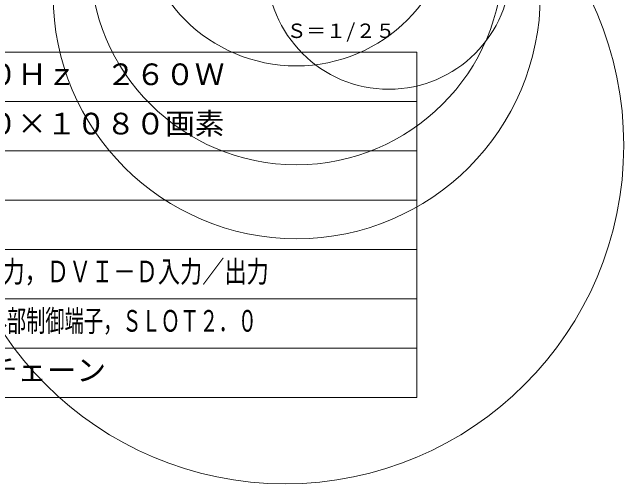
# Model space of a CAD drawing. Units: millimetres, scale not verified. Extents: x -62 to 83, y -65 to 64.
# Drawn here: x 21.5 to 83.5, y -65.3 to -17.4 of the extents above; entities that cross this region are included whole.
import ezdxf
from ezdxf.enums import TextEntityAlignment as Align

# ---------------------------------------------------------------- set-up
doc = ezdxf.new("R2010")
doc.units = ezdxf.units.MM
doc.header["$LTSCALE"] = 0.125
doc.layers.add('0-2_MOJI1', color=7, linetype='Continuous')
doc.layers.add('0-4_TOUROKU', color=7, linetype='Continuous')
doc.layers.add('0-3_WAKU', color=1, linetype='Continuous', lineweight=18)
doc.layers.add('0-6_GAIKEI', color=1, linetype='Continuous', lineweight=18)
doc.styles.add('ＭＳ ゴシック', font='')
doc.styles.get('ＭＳ ゴシック').set_extended_font_data('MS Gothic')

msp = doc.modelspace()

# ---------------------------------------------------------------- linework, layer by layer
at = {"layer": '0-3_WAKU', "color": 4}
for p, q in [((-62.4907, -21.4967), (62.5093, -21.4967)), ((62.5093, -56.4967), (62.5093, -21.4967)), ((-62.4907, -56.4967), (62.5093, -56.4967))]:
    msp.add_line(p, q, dxfattribs=at)
at = {"layer": '0-3_WAKU'}
for p, q in [((62.5093, -26.4967), (-62.4907, -26.4967)), ((62.5093, -31.4967), (-62.4907, -31.4967)), ((62.5093, -36.4967), (-62.4907, -36.4967)), ((-62.4907, -41.4967), (62.5093, -41.4967)), ((-62.4907, -46.4967), (62.5093, -46.4967)), ((-62.4907, -51.4967), (62.5093, -51.4967))]:
    msp.add_line(p, q, dxfattribs=at)
at = {"layer": '0-6_GAIKEI'}
for centre, radius in [((50.3237, -15.7202), 24.6839), ((50.2982, -11.9839), 20.9276), ((50.281, -6.9629), 15.9264), ((49.1532, -30.9403), 34.3182)]:
    msp.add_circle(centre, radius, dxfattribs=at)
at = {"layer": '0-6_GAIKEI', "color": 7}
msp.add_circle((59.6564, -12.8928), 12.3609, dxfattribs=at)

# ---------------------------------------------------------------- texts
at = {"layer": '0-2_MOJI1', "style": 'ＭＳ ゴシック'}
for s, p in [('ＡＣ１００Ｖ\u3000５０Ｈｚ／６０Ｈｚ\u3000２６０Ｗ', (-19.9907, -25.4967)), ('７０Ｖ型\u3000１６：９\u3000１９２０×１０８０画素', (-19.9907, -30.4967)), ('２４時間連続稼動、デイジーチェーン', (-19.9907, -55.4967))]:
    msp.add_text(s, height=2.199, dxfattribs=at).set_placement(p, align=Align.BOTTOM_LEFT)
for s, width, p in [('ビデオ入力，ＲＧＢ／コンポーネント入力，ＤＶＩ－Ｄ入力／出力', 0.75, (-19.9907, -45.4967)), ('ＨＤＭＩ入力、ＰＣ入力，音声入力／出力，外部制御端子，ＳＬＯＴ２．０', 0.65, (-19.9907, -50.4967))]:
    msp.add_text(s, height=2.199, dxfattribs=dict(at, width=width)).set_placement(p, align=Align.BOTTOM_LEFT)
at = {"layer": '0-4_TOUROKU', "style": 'ＭＳ ゴシック'}
msp.add_text('Ｓ＝１/２５', height=1.466, dxfattribs=at).set_placement((49.3093, -20.4967), align=Align.BOTTOM_LEFT)

doc.saveas('drawing.dxf')
